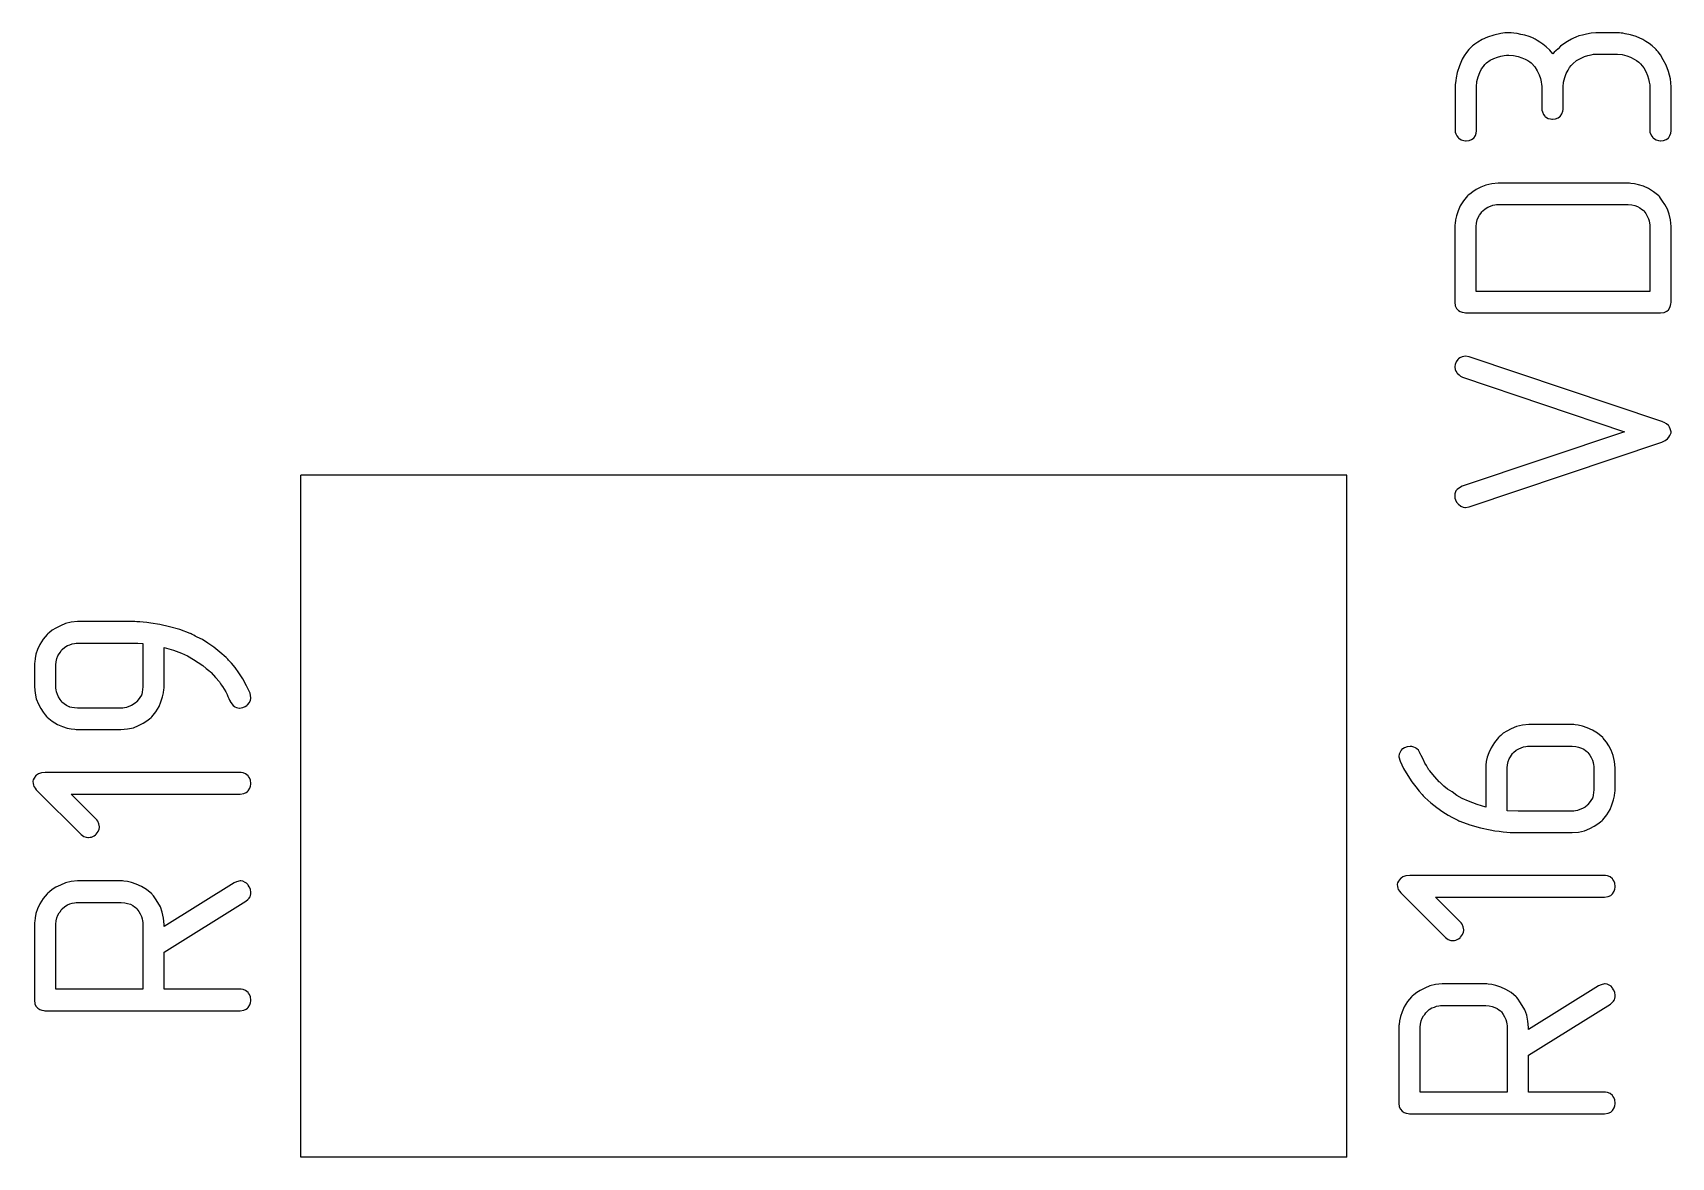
# Model space of a CAD drawing. Header units: inches. Extents: x 0 to 594, y -420 to 0.
# Drawn here: x 241.83 to 249.04, y -157.46 to -152.52 of the extents above; entities that cross this region are included whole.
import ezdxf

# ---------------------------------------------------------------- set-up
doc = ezdxf.new("R2010")
doc.units = ezdxf.units.IN
doc.header["$MEASUREMENT"] = 0

msp = doc.modelspace()

# ---------------------------------------------------------------- linework, layer by layer
at = {"color": 18, "true_color": 0x000000}
for p, q in [((248.2586, -152.5261), (248.2304, -152.536)), ((248.2896, -152.5191), (248.2586, -152.5261)), ((248.3066, -152.5163), (248.2896, -152.5191)), ((248.3249, -152.5163), (248.3066, -152.5163)), ((248.3277, -152.5163), (248.3249, -152.5163)), ((248.3348, -152.5163), (248.3277, -152.5163)), ((248.346, -152.5177), (248.3348, -152.5163)), ((248.3601, -152.5191), (248.346, -152.5177)), ((248.377, -152.5233), (248.3601, -152.5191)), ((248.394, -152.5275), (248.377, -152.5233)), ((248.4137, -152.5332), (248.394, -152.5275)), ((248.6322, -152.5304), (248.6181, -152.536)), ((248.6477, -152.5261), (248.6322, -152.5304)), ((248.666, -152.5219), (248.6477, -152.5261)), ((248.6858, -152.5177), (248.666, -152.5219)), ((248.7069, -152.5163), (248.6858, -152.5177)), ((248.8014, -152.5163), (248.7069, -152.5163)), ((248.8028, -152.5163), (248.8014, -152.5163)), ((248.8056, -152.5163), (248.8028, -152.5163)), ((248.8112, -152.5163), (248.8056, -152.5163)), ((248.8183, -152.5177), (248.8112, -152.5163)), ((248.8253, -152.5177), (248.8183, -152.5177)), ((248.8352, -152.5205), (248.8253, -152.5177)), ((248.8592, -152.5247), (248.8352, -152.5205)), ((248.8845, -152.5332), (248.8592, -152.5247)), ((248.1487, -152.5896), (248.1374, -152.6037)), ((248.1614, -152.5769), (248.1487, -152.5896)), ((248.1628, -152.5755), (248.1614, -152.5769)), ((248.1642, -152.5741), (248.1628, -152.5755)), ((248.1684, -152.5712), (248.1642, -152.5741)), ((248.1741, -152.567), (248.1684, -152.5712)), ((248.1882, -152.5571), (248.1741, -152.567)), ((248.2065, -152.5459), (248.1882, -152.5571)), ((248.2304, -152.536), (248.2065, -152.5459)), ((248.432, -152.5402), (248.4137, -152.5332)), ((248.4334, -152.5416), (248.432, -152.5402)), ((248.4405, -152.5445), (248.4334, -152.5416)), ((248.4489, -152.5501), (248.4405, -152.5445)), ((248.4602, -152.5571), (248.4489, -152.5501)), ((248.4743, -152.567), (248.4602, -152.5571)), ((248.4884, -152.5783), (248.4743, -152.567)), ((248.5039, -152.5924), (248.4884, -152.5783)), ((248.518, -152.6093), (248.5039, -152.5924)), ((248.5237, -152.6023), (248.5194, -152.6079)), ((248.5307, -152.5952), (248.5237, -152.6023)), ((248.5406, -152.5868), (248.5307, -152.5952)), ((248.5519, -152.5755), (248.5406, -152.5868)), ((248.5659, -152.5656), (248.5519, -152.5755)), ((248.5815, -152.5543), (248.5659, -152.5656)), ((248.5998, -152.5445), (248.5815, -152.5543)), ((248.6026, -152.543), (248.5998, -152.5445)), ((248.6082, -152.5402), (248.6026, -152.543)), ((248.6181, -152.536), (248.6082, -152.5402)), ((248.9127, -152.5459), (248.8845, -152.5332)), ((248.9268, -152.5543), (248.9127, -152.5459)), ((248.9409, -152.5628), (248.9268, -152.5543)), ((248.955, -152.5741), (248.9409, -152.5628)), ((248.9691, -152.5868), (248.955, -152.5741)), ((248.9705, -152.5882), (248.9691, -152.5868)), ((248.9719, -152.5896), (248.9705, -152.5882)), ((248.9748, -152.5938), (248.9719, -152.5896)), ((248.9804, -152.5994), (248.9748, -152.5938)), ((248.9903, -152.6135), (248.9804, -152.5994)), ((248.1064, -152.6615), (248.0965, -152.6911)), ((248.1191, -152.6319), (248.1064, -152.6615)), ((248.1275, -152.6178), (248.1191, -152.6319)), ((248.1374, -152.6037), (248.1275, -152.6178)), ((248.2037, -152.6756), (248.2121, -152.6643)), ((248.2121, -152.6643), (248.2192, -152.6558)), ((248.2192, -152.6558), (248.2248, -152.6502)), ((248.2248, -152.6502), (248.2262, -152.6488)), ((248.2262, -152.6488), (248.2417, -152.6375)), ((248.2417, -152.6375), (248.2586, -152.629)), ((248.2586, -152.629), (248.2741, -152.6234)), ((248.2741, -152.6234), (248.2896, -152.6192)), ((248.2896, -152.6192), (248.3037, -152.6164)), ((248.3037, -152.6164), (248.3136, -152.6149)), ((248.3136, -152.6149), (248.3207, -152.6149)), ((248.3207, -152.6149), (248.3235, -152.6149)), ((248.3235, -152.6149), (248.3446, -152.6164)), ((248.3446, -152.6164), (248.3644, -152.6206)), ((248.3644, -152.6206), (248.3813, -152.6262)), ((248.3813, -152.6262), (248.3954, -152.6319)), ((248.3954, -152.6319), (248.4081, -152.6389)), ((248.4081, -152.6389), (248.4165, -152.6445)), ((248.4165, -152.6445), (248.4222, -152.6488)), ((248.4222, -152.6488), (248.4236, -152.6502)), ((248.4236, -152.6502), (248.4391, -152.6657)), ((248.4391, -152.6657), (248.4489, -152.684)), ((248.5194, -152.6079), (248.518, -152.6093)), ((248.5843, -152.6812), (248.5913, -152.6685)), ((248.5913, -152.6685), (248.5984, -152.6601)), ((248.5984, -152.6601), (248.604, -152.6544)), ((248.604, -152.6544), (248.6054, -152.653)), ((248.6054, -152.653), (248.6223, -152.6389)), ((248.6223, -152.6389), (248.6393, -152.629)), ((248.6393, -152.629), (248.6562, -152.6206)), ((248.6562, -152.6206), (248.6717, -152.6164)), ((248.6717, -152.6164), (248.6858, -152.6135)), ((248.6858, -152.6135), (248.6971, -152.6107)), ((248.6971, -152.6107), (248.7041, -152.6107)), ((248.7041, -152.6107), (248.7069, -152.6107)), ((248.7069, -152.6107), (248.8014, -152.6107)), ((248.8014, -152.6107), (248.8225, -152.6121)), ((248.8225, -152.6121), (248.8423, -152.6178)), ((248.8423, -152.6178), (248.8592, -152.6234)), ((248.8592, -152.6234), (248.8747, -152.6319)), ((248.8747, -152.6319), (248.886, -152.6389)), ((248.886, -152.6389), (248.8958, -152.646)), ((248.8958, -152.646), (248.9015, -152.6516)), ((248.9015, -152.6516), (248.9029, -152.653)), ((248.9029, -152.653), (248.917, -152.6699)), ((248.917, -152.6699), (248.9268, -152.6868)), ((249.003, -152.6347), (248.9903, -152.6135)), ((249.0156, -152.6586), (249.003, -152.6347)), ((249.0269, -152.6868), (249.0156, -152.6586)), ((248.0895, -152.7362), (248.0881, -152.7432)), ((248.0881, -152.7432), (248.0881, -152.9533)), ((248.0881, -152.7432), (248.0881, -152.7432)), ((248.0909, -152.7263), (248.0895, -152.7362)), ((248.0923, -152.715), (248.0909, -152.7263)), ((248.0965, -152.6911), (248.0923, -152.715)), ((248.1825, -152.7545), (248.1839, -152.7305)), ((248.1839, -152.7305), (248.1896, -152.7094)), ((248.1896, -152.7094), (248.1966, -152.6911)), ((248.1966, -152.6911), (248.2037, -152.6756)), ((248.4489, -152.684), (248.4574, -152.7009)), ((248.4574, -152.7009), (248.463, -152.7179)), ((248.463, -152.7179), (248.4659, -152.7319)), ((248.4659, -152.7319), (248.4673, -152.7432)), ((248.4673, -152.7432), (248.4687, -152.7517)), ((248.5631, -152.7545), (248.5645, -152.7334)), ((248.5645, -152.7334), (248.5702, -152.7136)), ((248.5702, -152.7136), (248.5758, -152.6953)), ((248.5758, -152.6953), (248.5843, -152.6812)), ((248.9268, -152.6868), (248.9339, -152.7038)), ((248.9339, -152.7038), (248.9381, -152.7193)), ((248.9381, -152.7193), (248.9409, -152.7334)), ((248.9409, -152.7334), (248.9437, -152.7446)), ((248.9437, -152.7446), (248.9437, -152.9533)), ((249.0354, -152.7193), (249.0269, -152.6868)), ((249.0368, -152.7362), (249.0354, -152.7193)), ((249.0382, -152.7545), (249.0368, -152.7362)), ((248.1825, -152.9476), (248.1825, -152.7545)), ((248.4687, -152.7517), (248.4687, -152.8574)), ((248.5631, -152.8532), (248.5631, -152.7545)), ((249.0382, -152.9476), (249.0382, -152.7545)), ((248.4687, -152.8574), (248.4715, -152.8645)), ((248.4715, -152.8645), (248.4771, -152.8757)), ((248.4771, -152.8757), (248.4828, -152.8828)), ((248.4828, -152.8828), (248.4842, -152.8856)), ((248.4842, -152.8856), (248.4856, -152.8856)), ((248.4856, -152.8856), (248.4969, -152.8927)), ((248.5293, -152.8955), (248.5406, -152.8898)), ((248.5406, -152.8898), (248.5476, -152.8856)), ((248.5476, -152.8856), (248.549, -152.8842)), ((248.549, -152.8842), (248.5504, -152.8842)), ((248.5504, -152.8842), (248.5575, -152.8729)), ((248.5575, -152.8729), (248.5617, -152.8616)), ((248.5617, -152.8616), (248.5631, -152.8532)), ((248.0881, -152.9533), (248.0909, -152.9603)), ((248.0909, -152.9603), (248.0951, -152.9702)), ((248.1769, -152.9688), (248.1811, -152.9575)), ((248.1811, -152.9575), (248.1825, -152.9476)), ((248.4969, -152.8927), (248.5067, -152.8955)), ((248.5067, -152.8955), (248.5138, -152.8969)), ((248.5138, -152.8969), (248.5152, -152.8969)), ((248.5152, -152.8969), (248.5166, -152.8969)), ((248.5166, -152.8969), (248.5293, -152.8955)), ((248.9437, -152.9533), (248.9466, -152.9603)), ((248.9466, -152.9603), (248.9522, -152.9716)), ((249.0326, -152.9688), (249.0368, -152.9575)), ((249.0368, -152.9575), (249.0382, -152.9476)), ((248.0951, -152.9702), (248.1007, -152.9772)), ((248.1007, -152.9772), (248.1022, -152.9801)), ((248.1022, -152.9801), (248.1036, -152.9801)), ((248.1036, -152.9801), (248.1148, -152.9871)), ((248.1148, -152.9871), (248.1261, -152.9899)), ((248.1261, -152.9899), (248.1332, -152.9913)), ((248.1332, -152.9913), (248.1346, -152.9913)), ((248.1346, -152.9913), (248.136, -152.9913)), ((248.136, -152.9913), (248.1501, -152.9899)), ((248.1501, -152.9899), (248.16, -152.9857)), ((248.16, -152.9857), (248.167, -152.9815)), ((248.167, -152.9815), (248.1698, -152.9801)), ((248.1698, -152.9801), (248.1769, -152.9688)), ((248.9522, -152.9716), (248.9578, -152.9772)), ((248.9578, -152.9772), (248.9593, -152.9801)), ((248.9593, -152.9801), (248.9607, -152.9801)), ((248.9607, -152.9801), (248.9719, -152.9871)), ((248.9719, -152.9871), (248.9818, -152.9899)), ((248.9818, -152.9899), (248.9889, -152.9913)), ((248.9889, -152.9913), (248.9903, -152.9913)), ((248.9903, -152.9913), (248.9917, -152.9913)), ((248.9917, -152.9913), (249.0044, -152.9899)), ((249.0044, -152.9899), (249.0156, -152.9857)), ((249.0156, -152.9857), (249.0227, -152.9815)), ((249.0227, -152.9815), (249.0241, -152.9801)), ((249.0241, -152.9801), (249.0255, -152.9801)), ((249.0255, -152.9801), (249.0326, -152.9688)), ((248.277, -153.1774), (248.2488, -153.1802)), ((248.8479, -153.1774), (248.277, -153.1774)), ((248.8493, -153.1774), (248.8479, -153.1774)), ((248.8507, -153.1774), (248.8493, -153.1774)), ((248.8549, -153.1774), (248.8507, -153.1774)), ((248.8606, -153.1788), (248.8549, -153.1774)), ((248.8761, -153.1802), (248.8606, -153.1788)), ((248.143, -153.2338), (248.1247, -153.255)), ((248.1459, -153.231), (248.143, -153.2338)), ((248.1529, -153.2254), (248.1459, -153.231)), ((248.1656, -153.2155), (248.1529, -153.2254)), ((248.1811, -153.2056), (248.1656, -153.2155)), ((248.2008, -153.1958), (248.1811, -153.2056)), ((248.2234, -153.1859), (248.2008, -153.1958)), ((248.2488, -153.1802), (248.2234, -153.1859)), ((248.8944, -153.1845), (248.8761, -153.1802)), ((248.9156, -153.1915), (248.8944, -153.1845)), ((248.9381, -153.2014), (248.9156, -153.1915)), ((248.9607, -153.2155), (248.9381, -153.2014)), ((248.9832, -153.2338), (248.9607, -153.2155)), ((248.986, -153.2366), (248.9832, -153.2338)), ((248.9917, -153.2437), (248.986, -153.2366)), ((249.0001, -153.2564), (248.9917, -153.2437)), ((248.0937, -153.3212), (248.0895, -153.3395)), ((248.1007, -153.3001), (248.0937, -153.3212)), ((248.1106, -153.2775), (248.1007, -153.3001)), ((248.1247, -153.255), (248.1106, -153.2775)), ((248.1896, -153.3283), (248.1952, -153.3184)), ((248.1952, -153.3184), (248.2008, -153.3113)), ((248.2008, -153.3113), (248.2051, -153.3043)), ((248.2051, -153.3043), (248.2079, -153.3015)), ((248.2079, -153.3015), (248.2093, -153.3001)), ((248.2093, -153.3001), (248.2206, -153.2902)), ((248.2206, -153.2902), (248.2319, -153.2832)), ((248.2319, -153.2832), (248.2431, -153.2789)), ((248.2431, -153.2789), (248.253, -153.2747)), ((248.253, -153.2747), (248.2629, -153.2733)), ((248.2629, -153.2733), (248.2699, -153.2719)), ((248.2699, -153.2719), (248.2756, -153.2719)), ((248.2756, -153.2719), (248.277, -153.2719)), ((248.277, -153.2719), (248.8493, -153.2719)), ((248.8493, -153.2719), (248.8648, -153.2733)), ((248.8648, -153.2733), (248.8775, -153.2761)), ((248.8775, -153.2761), (248.8902, -153.2803)), ((248.8902, -153.2803), (248.9, -153.286)), ((248.9, -153.286), (248.9071, -153.2916)), ((248.9071, -153.2916), (248.9141, -153.2958)), ((248.9141, -153.2958), (248.917, -153.2987)), ((248.917, -153.2987), (248.9184, -153.3001)), ((248.9184, -153.3001), (248.9268, -153.3113)), ((248.9268, -153.3113), (248.9325, -153.3226)), ((248.9325, -153.3226), (248.9381, -153.3339)), ((249.01, -153.2719), (249.0001, -153.2564)), ((249.0213, -153.2916), (249.01, -153.2719)), ((249.0297, -153.3142), (249.0213, -153.2916)), ((249.0354, -153.3395), (249.0297, -153.3142)), ((248.0881, -153.355), (248.0867, -153.3607)), ((248.0867, -153.3607), (248.0867, -153.7018)), ((248.0867, -153.3607), (248.0867, -153.3607)), ((248.0895, -153.3395), (248.0881, -153.355)), ((248.1811, -153.3677), (248.1825, -153.3536)), ((248.1811, -153.6539), (248.1811, -153.3677)), ((248.1825, -153.3536), (248.1853, -153.3395)), ((248.1825, -153.3536), (248.1825, -153.3536)), ((248.1853, -153.3395), (248.1896, -153.3283)), ((248.9381, -153.3339), (248.9409, -153.3438)), ((248.9409, -153.3438), (248.9423, -153.3536)), ((248.9423, -153.3536), (248.9437, -153.3607)), ((248.9437, -153.3607), (248.9437, -153.6539)), ((249.0382, -153.3677), (249.0354, -153.3395)), ((249.0382, -153.7032), (249.0382, -153.3677)), ((248.9437, -153.6539), (248.1811, -153.6539)), ((248.0867, -153.7018), (248.0881, -153.7173)), ((248.0881, -153.7173), (248.0937, -153.7286)), ((248.0937, -153.7286), (248.1022, -153.7371)), ((248.1022, -153.7371), (248.1106, -153.7427)), ((248.1106, -153.7427), (248.1191, -153.7455)), ((248.1191, -153.7455), (248.1275, -153.7469)), ((248.1275, -153.7469), (248.1332, -153.7484)), ((248.1332, -153.7484), (248.1346, -153.7484)), ((248.1346, -153.7484), (248.9917, -153.7484)), ((248.9917, -153.7484), (249.0072, -153.7469)), ((249.0072, -153.7469), (249.0185, -153.7413)), ((249.0185, -153.7413), (249.0269, -153.7343)), ((249.0269, -153.7343), (249.0326, -153.7244)), ((249.0326, -153.7244), (249.0354, -153.7159)), ((249.0354, -153.7159), (249.0368, -153.7089)), ((249.0368, -153.7089), (249.0382, -153.7032)), ((248.0923, -153.964), (248.0881, -153.9753)), ((248.0993, -153.9528), (248.0923, -153.964)), ((248.1022, -153.9499), (248.0993, -153.9528)), ((248.1092, -153.9457), (248.1022, -153.9499)), ((248.1191, -153.9415), (248.1092, -153.9457)), ((248.1332, -153.9387), (248.1191, -153.9415)), ((248.1501, -153.9415), (248.1332, -153.9387)), ((248.9973, -154.2262), (248.1501, -153.9415)), ((248.0881, -153.9753), (248.0867, -153.9838)), ((248.0867, -153.9838), (248.0867, -153.9866)), ((248.0867, -153.9838), (248.0867, -153.9838)), ((248.0867, -153.9866), (248.0881, -153.9965)), ((248.0881, -153.9965), (248.0909, -154.0049)), ((248.0909, -154.0049), (248.0951, -154.0106)), ((248.0951, -154.0106), (248.0965, -154.0134)), ((248.0965, -154.0134), (248.105, -154.0204)), ((248.105, -154.0204), (248.112, -154.0261)), ((248.112, -154.0261), (248.1177, -154.0289)), ((248.1177, -154.0289), (248.1205, -154.0303)), ((248.1205, -154.0303), (248.8324, -154.2713)), ((248.9987, -154.2262), (248.9973, -154.2262)), ((249.0001, -154.2276), (248.9987, -154.2262)), ((249.0072, -154.2305), (249.0001, -154.2276)), ((249.0171, -154.2361), (249.0072, -154.2305)), ((249.0269, -154.2432), (249.0171, -154.2361)), ((249.0283, -154.2446), (249.0269, -154.2432)), ((249.0312, -154.2502), (249.0283, -154.2446)), ((249.034, -154.2587), (249.0312, -154.2502)), ((249.0382, -154.2713), (249.034, -154.2587)), ((248.8324, -154.2713), (248.1191, -154.511)), ((248.1501, -154.6012), (248.9973, -154.3165)), ((248.9973, -154.3165), (249.0114, -154.3094)), ((249.0114, -154.3094), (249.0213, -154.3024)), ((249.0213, -154.3024), (249.0283, -154.2953)), ((249.0283, -154.2953), (249.0326, -154.2869)), ((249.0326, -154.2869), (249.0354, -154.2812)), ((249.0354, -154.2812), (249.0382, -154.2756)), ((249.0382, -154.2756), (249.0382, -154.2713)), ((247.6124, -154.4617), (243.0124, -154.4617)), ((243.0124, -157.4617), (243.0124, -154.4617)), ((247.6124, -157.4617), (247.6124, -154.4617)), ((248.0909, -154.5307), (248.0867, -154.5434)), ((248.0867, -154.5434), (248.0867, -154.5632)), ((248.0923, -154.5293), (248.0909, -154.5307)), ((248.0965, -154.5251), (248.0923, -154.5293)), ((248.1064, -154.518), (248.0965, -154.5251)), ((248.1191, -154.511), (248.1064, -154.518)), ((248.0867, -154.5632), (248.0895, -154.5702)), ((248.0895, -154.5702), (248.0937, -154.5801)), ((248.0937, -154.5801), (248.0993, -154.5871)), ((248.0993, -154.5871), (248.1007, -154.5899)), ((248.1007, -154.5899), (248.1022, -154.5899)), ((248.1022, -154.5899), (248.1134, -154.5984)), ((248.1134, -154.5984), (248.1233, -154.6026)), ((248.1233, -154.6026), (248.1304, -154.604)), ((248.1304, -154.604), (248.1318, -154.604)), ((248.1318, -154.604), (248.1332, -154.604)), ((248.1332, -154.604), (248.1501, -154.6012)), ((241.9544, -155.1243), (241.9346, -155.1342)), ((241.9769, -155.1144), (241.9544, -155.1243)), ((242.0023, -155.1088), (241.9769, -155.1144)), ((242.0305, -155.106), (242.0023, -155.1088)), ((242.2687, -155.106), (242.0305, -155.106)), ((242.2701, -155.106), (242.2687, -155.106)), ((242.2744, -155.106), (242.2701, -155.106)), ((242.2814, -155.106), (242.2744, -155.106)), ((242.2913, -155.1074), (242.2814, -155.106)), ((242.304, -155.1074), (242.2913, -155.1074)), ((242.3181, -155.1088), (242.304, -155.1074)), ((242.335, -155.1102), (242.3181, -155.1088)), ((242.3519, -155.113), (242.335, -155.1102)), ((242.3914, -155.1187), (242.3519, -155.113)), ((242.4351, -155.1285), (242.3914, -155.1187)), ((241.8782, -155.1835), (241.8641, -155.2061)), ((241.8966, -155.1624), (241.8782, -155.1835)), ((241.8994, -155.1596), (241.8966, -155.1624)), ((241.9064, -155.1539), (241.8994, -155.1596)), ((241.9191, -155.144), (241.9064, -155.1539)), ((241.9346, -155.1342), (241.9191, -155.144)), ((242.4802, -155.1412), (242.4351, -155.1285)), ((242.5253, -155.1581), (242.4802, -155.1412)), ((242.5267, -155.1581), (242.5253, -155.1581)), ((242.5295, -155.1596), (242.5267, -155.1581)), ((242.5337, -155.1624), (242.5295, -155.1596)), ((242.5408, -155.1652), (242.5337, -155.1624)), ((242.5478, -155.1694), (242.5408, -155.1652)), ((242.5563, -155.1737), (242.5478, -155.1694)), ((242.5789, -155.1849), (242.5563, -155.1737)), ((242.6028, -155.2004), (242.5789, -155.1849)), ((241.843, -155.2681), (241.8416, -155.2836)), ((241.8472, -155.2498), (241.843, -155.2681)), ((241.8543, -155.2286), (241.8472, -155.2498)), ((241.8641, -155.2061), (241.8543, -155.2286)), ((241.936, -155.2822), (241.9389, -155.2681)), ((241.9389, -155.2681), (241.9431, -155.2568)), ((241.9431, -155.2568), (241.9487, -155.247)), ((241.9487, -155.247), (241.9544, -155.2399)), ((241.9544, -155.2399), (241.9586, -155.2329)), ((241.9586, -155.2329), (241.9614, -155.23)), ((241.9614, -155.23), (241.9628, -155.2286)), ((241.9628, -155.2286), (241.9741, -155.2188)), ((241.9741, -155.2188), (241.9854, -155.2117)), ((241.9854, -155.2117), (241.9967, -155.2075)), ((241.9967, -155.2075), (242.0065, -155.2033)), ((242.0065, -155.2033), (242.0164, -155.2018)), ((242.0164, -155.2018), (242.0234, -155.2004)), ((242.0234, -155.2004), (242.0291, -155.2004)), ((242.0291, -155.2004), (242.0305, -155.2004)), ((242.0305, -155.2004), (242.2701, -155.2004)), ((242.2701, -155.2004), (242.2955, -155.2004)), ((242.2955, -155.2004), (242.3167, -155.2018)), ((242.3167, -155.2018), (242.3167, -155.3922)), ((242.4111, -155.3992), (242.4111, -155.2202)), ((242.4111, -155.2202), (242.452, -155.2314)), ((242.452, -155.2314), (242.4872, -155.2441)), ((242.4872, -155.2441), (242.514, -155.2568)), ((242.514, -155.2568), (242.5394, -155.2723)), ((242.6296, -155.2188), (242.6028, -155.2004)), ((242.6564, -155.2399), (242.6296, -155.2188)), ((242.6832, -155.2639), (242.6564, -155.2399)), ((242.6846, -155.2653), (242.6832, -155.2639)), ((242.686, -155.2667), (242.6846, -155.2653)), ((242.6902, -155.2709), (242.686, -155.2667)), ((241.8416, -155.2836), (241.8402, -155.2892)), ((241.8402, -155.2892), (241.8402, -155.3922)), ((241.8402, -155.2892), (241.8402, -155.2892)), ((241.9346, -155.2963), (241.936, -155.2822)), ((241.9346, -155.3992), (241.9346, -155.2963)), ((241.936, -155.2822), (241.936, -155.2822)), ((242.5394, -155.2723), (242.5605, -155.2864)), ((242.5605, -155.2864), (242.5803, -155.2991)), ((242.5803, -155.2991), (242.5958, -155.3118)), ((242.5958, -155.3118), (242.6071, -155.3217)), ((242.6071, -155.3217), (242.6141, -155.3273)), ((242.6141, -155.3273), (242.6169, -155.3301)), ((242.6169, -155.3301), (242.6367, -155.3513)), ((242.6945, -155.2751), (242.6902, -155.2709)), ((242.7071, -155.2892), (242.6945, -155.2751)), ((242.7226, -155.3076), (242.7071, -155.2892)), ((242.7396, -155.3315), (242.7226, -155.3076)), ((242.7565, -155.3583), (242.7396, -155.3315)), ((241.8402, -155.3922), (241.843, -155.4203)), ((241.936, -155.4063), (241.9346, -155.3992)), ((241.9374, -155.4147), (241.936, -155.4063)), ((242.3152, -155.4048), (242.3138, -155.4161)), ((242.3167, -155.3922), (242.3152, -155.4048)), ((242.4083, -155.4189), (242.4097, -155.4048)), ((242.4097, -155.4048), (242.4111, -155.3992)), ((242.6367, -155.3513), (242.6536, -155.371)), ((242.6536, -155.371), (242.6592, -155.3795)), ((242.6592, -155.3795), (242.6634, -155.3851)), ((242.6634, -155.3851), (242.6663, -155.3893)), ((242.6663, -155.3893), (242.6677, -155.3907)), ((242.6677, -155.3907), (242.6818, -155.4147)), ((242.7734, -155.3879), (242.7565, -155.3583)), ((242.7889, -155.4203), (242.7734, -155.3879)), ((241.843, -155.4203), (241.8486, -155.4457)), ((241.8486, -155.4457), (241.8585, -155.4697)), ((241.8585, -155.4697), (241.8684, -155.488)), ((241.9417, -155.426), (241.9374, -155.4147)), ((241.9459, -155.4373), (241.9417, -155.426)), ((241.953, -155.4485), (241.9459, -155.4373)), ((241.9628, -155.4598), (241.953, -155.4485)), ((241.9656, -155.4626), (241.9628, -155.4598)), ((241.9713, -155.4683), (241.9656, -155.4626)), ((241.9811, -155.4753), (241.9713, -155.4683)), ((241.9938, -155.481), (241.9811, -155.4753)), ((241.9952, -155.481), (241.9938, -155.481)), ((241.9967, -155.4824), (241.9952, -155.481)), ((242.0051, -155.4838), (241.9967, -155.4824)), ((242.0164, -155.4852), (242.0051, -155.4838)), ((242.0305, -155.4866), (242.0164, -155.4852)), ((242.2363, -155.4852), (242.2293, -155.4866)), ((242.2448, -155.4838), (242.2363, -155.4852)), ((242.256, -155.4796), (242.2448, -155.4838)), ((242.2673, -155.4753), (242.256, -155.4796)), ((242.2786, -155.4683), (242.2673, -155.4753)), ((242.2899, -155.4598), (242.2786, -155.4683)), ((242.2913, -155.457), (242.2899, -155.4598)), ((242.2969, -155.45), (242.2913, -155.457)), ((242.304, -155.4401), (242.2969, -155.45)), ((242.311, -155.4288), (242.304, -155.4401)), ((242.3124, -155.426), (242.311, -155.4274)), ((242.311, -155.4274), (242.311, -155.4288)), ((242.3138, -155.4161), (242.3124, -155.426)), ((242.3745, -155.5021), (242.3886, -155.4796)), ((242.3886, -155.4796), (242.397, -155.4584)), ((242.397, -155.4584), (242.4041, -155.4373)), ((242.4041, -155.4373), (242.4083, -155.4189)), ((242.6818, -155.4147), (242.6874, -155.426)), ((242.6874, -155.426), (242.6916, -155.4359)), ((242.6916, -155.4359), (242.6959, -155.4443)), ((242.6959, -155.4443), (242.6987, -155.4514)), ((242.6987, -155.4514), (242.7015, -155.4556)), ((242.7015, -155.4556), (242.7015, -155.457)), ((242.7015, -155.457), (242.7086, -155.4683)), ((242.7086, -155.4683), (242.7142, -155.4753)), ((242.7142, -155.4753), (242.7198, -155.4796)), ((242.7198, -155.4796), (242.7212, -155.481)), ((242.7212, -155.481), (242.7283, -155.4838)), ((242.7283, -155.4838), (242.7353, -155.4852)), ((242.7353, -155.4852), (242.741, -155.4866)), ((242.7424, -155.4866), (242.7565, -155.4838)), ((242.7565, -155.4838), (242.7678, -155.4796)), ((242.7678, -155.4796), (242.7748, -155.4753)), ((242.7748, -155.4753), (242.7762, -155.4725)), ((242.7762, -155.4725), (242.7776, -155.4725)), ((242.7776, -155.4725), (242.7861, -155.4612)), ((242.7861, -155.4612), (242.7903, -155.4514)), ((242.7917, -155.4415), (242.7889, -155.4203)), ((242.7903, -155.4514), (242.7917, -155.4443)), ((242.7917, -155.4443), (242.7917, -155.4415)), ((241.8684, -155.488), (241.8782, -155.5049)), ((241.8782, -155.5049), (241.8881, -155.5162)), ((241.8881, -155.5162), (241.8937, -155.5233)), ((241.8937, -155.5233), (241.8966, -155.5261)), ((241.8966, -155.5261), (241.9191, -155.5444)), ((241.9191, -155.5444), (241.9417, -155.5585)), ((242.2222, -155.4866), (242.0305, -155.4866)), ((242.2236, -155.4866), (242.2222, -155.4866)), ((242.2293, -155.4866), (242.2236, -155.4866)), ((242.2983, -155.5627), (242.3181, -155.5529)), ((242.3181, -155.5529), (242.335, -155.543)), ((242.335, -155.543), (242.3463, -155.5331)), ((242.3463, -155.5331), (242.3533, -155.5275)), ((242.3533, -155.5275), (242.3561, -155.5247)), ((242.3561, -155.5247), (242.3745, -155.5021)), ((242.741, -155.4866), (242.7424, -155.4866)), ((241.9417, -155.5585), (241.9642, -155.567)), ((241.9642, -155.567), (241.984, -155.574)), ((241.984, -155.574), (242.0023, -155.5782)), ((242.0023, -155.5782), (242.0178, -155.5796)), ((242.0178, -155.5796), (242.0234, -155.5811)), ((242.0234, -155.5811), (242.0277, -155.5811)), ((242.0277, -155.5811), (242.0291, -155.5811)), ((242.0291, -155.5811), (242.0305, -155.5811)), ((242.0305, -155.5811), (242.2208, -155.5811)), ((242.2208, -155.5811), (242.249, -155.5782)), ((242.249, -155.5782), (242.2758, -155.5726)), ((242.2758, -155.5726), (242.2983, -155.5627)), ((248.2786, -155.6155), (248.2603, -155.638)), ((248.2814, -155.6127), (248.2786, -155.6155)), ((248.2885, -155.607), (248.2814, -155.6127)), ((248.2997, -155.5972), (248.2885, -155.607)), ((248.3152, -155.5873), (248.2997, -155.5972)), ((248.335, -155.5774), (248.3152, -155.5873)), ((248.3575, -155.5676), (248.335, -155.5774)), ((248.3843, -155.5619), (248.3575, -155.5676)), ((248.4125, -155.5591), (248.3843, -155.5619)), ((248.6028, -155.5591), (248.4125, -155.5591)), ((248.6042, -155.5591), (248.6028, -155.5591)), ((248.6056, -155.5591), (248.6042, -155.5591)), ((248.6099, -155.5591), (248.6056, -155.5591)), ((248.6155, -155.5605), (248.6099, -155.5591)), ((248.6296, -155.5619), (248.6155, -155.5605)), ((248.6479, -155.5661), (248.6296, -155.5619)), ((248.6691, -155.5732), (248.6479, -155.5661)), ((248.6916, -155.5831), (248.6691, -155.5732)), ((248.7142, -155.5972), (248.6916, -155.5831)), ((248.7367, -155.6155), (248.7142, -155.5972)), ((248.7396, -155.6183), (248.7367, -155.6155)), ((248.7452, -155.6254), (248.7396, -155.6183)), ((248.7537, -155.6366), (248.7452, -155.6254)), ((247.8416, -155.6888), (247.8402, -155.6973)), ((247.8402, -155.6973), (247.8402, -155.7001)), ((247.8402, -155.6973), (247.8402, -155.6973)), ((247.8402, -155.7001), (247.8458, -155.7198)), ((247.8472, -155.6775), (247.8416, -155.6888)), ((247.85, -155.6719), (247.8472, -155.6775)), ((247.8557, -155.6662), (247.85, -155.6719)), ((247.8585, -155.6648), (247.8557, -155.6662)), ((247.8655, -155.6606), (247.8585, -155.6648)), ((247.8768, -155.6564), (247.8655, -155.6606)), ((247.8909, -155.655), (247.8768, -155.6564)), ((247.8923, -155.655), (247.8909, -155.655)), ((247.898, -155.655), (247.8923, -155.655)), ((247.9064, -155.6578), (247.898, -155.655)), ((247.9135, -155.6606), (247.9064, -155.6578)), ((247.9149, -155.662), (247.9135, -155.6606)), ((247.9191, -155.6648), (247.9149, -155.662)), ((247.9262, -155.6719), (247.9191, -155.6648)), ((247.9332, -155.6832), (247.9262, -155.6719)), ((247.9332, -155.6846), (247.9332, -155.6832)), ((247.9346, -155.686), (247.9332, -155.6846)), ((247.9388, -155.6944), (247.9346, -155.686)), ((247.9445, -155.7057), (247.9388, -155.6944)), ((248.2363, -155.6832), (248.2292, -155.7029)), ((248.2462, -155.6606), (248.2363, -155.6832)), ((248.2603, -155.638), (248.2462, -155.6606)), ((248.3251, -155.7099), (248.3307, -155.7001)), ((248.3307, -155.7001), (248.3364, -155.693)), ((248.3364, -155.693), (248.3406, -155.686)), ((248.3406, -155.686), (248.3434, -155.6832)), ((248.3434, -155.6832), (248.3448, -155.6817)), ((248.3448, -155.6817), (248.3561, -155.6719)), ((248.3561, -155.6719), (248.3674, -155.6648)), ((248.3674, -155.6648), (248.3787, -155.6606)), ((248.3787, -155.6606), (248.3885, -155.6564)), ((248.3885, -155.6564), (248.3984, -155.655)), ((248.3984, -155.655), (248.4055, -155.6536)), ((248.4055, -155.6536), (248.4111, -155.6536)), ((248.4111, -155.6536), (248.4125, -155.6536)), ((248.4125, -155.6536), (248.6028, -155.6536)), ((248.6028, -155.6536), (248.6183, -155.655)), ((248.6183, -155.655), (248.631, -155.6578)), ((248.631, -155.6578), (248.6437, -155.662)), ((248.6437, -155.662), (248.6536, -155.6676)), ((248.6536, -155.6676), (248.6606, -155.6733)), ((248.6606, -155.6733), (248.6677, -155.6775)), ((248.6677, -155.6775), (248.6705, -155.6803)), ((248.6705, -155.6803), (248.6719, -155.6817)), ((248.6719, -155.6817), (248.6803, -155.693)), ((248.6803, -155.693), (248.686, -155.7043)), ((248.7635, -155.6521), (248.7537, -155.6366)), ((248.7748, -155.6719), (248.7635, -155.6521)), ((248.7833, -155.6944), (248.7748, -155.6719)), ((248.7889, -155.7212), (248.7833, -155.6944)), ((241.8712, -155.7714), (241.8585, -155.7756)), ((241.8881, -155.7699), (241.8712, -155.7714)), ((242.7452, -155.7699), (241.8881, -155.7699)), ((242.7466, -155.7699), (242.7452, -155.7699)), ((242.7494, -155.7699), (242.7466, -155.7699)), ((242.7579, -155.7714), (242.7494, -155.7699)), ((242.7692, -155.7756), (242.7579, -155.7714)), ((247.8458, -155.7198), (247.8613, -155.7522)), ((247.8613, -155.7522), (247.8796, -155.7832)), ((247.9501, -155.7184), (247.9445, -155.7057)), ((247.9515, -155.7212), (247.9501, -155.7184)), ((247.9544, -155.7283), (247.9515, -155.7212)), ((247.9614, -155.7381), (247.9544, -155.7283)), ((247.9685, -155.7508), (247.9614, -155.7381)), ((247.9699, -155.7522), (247.9685, -155.7508)), ((247.9713, -155.7565), (247.9699, -155.7522)), ((247.9769, -155.7621), (247.9713, -155.7565)), ((247.9825, -155.7691), (247.9769, -155.7621)), ((247.9981, -155.7889), (247.9825, -155.7691)), ((248.2236, -155.7367), (248.2222, -155.7424)), ((248.2222, -155.7424), (248.2222, -155.9214)), ((248.225, -155.7212), (248.2236, -155.7367)), ((248.2292, -155.7029), (248.225, -155.7212)), ((248.3166, -155.7494), (248.3181, -155.7353)), ((248.3166, -155.9383), (248.3166, -155.7494)), ((248.3181, -155.7353), (248.3209, -155.7212)), ((248.3181, -155.7353), (248.3181, -155.7353)), ((248.3209, -155.7212), (248.3251, -155.7099)), ((248.686, -155.7043), (248.6916, -155.7156)), ((248.6916, -155.7156), (248.6944, -155.7254)), ((248.6944, -155.7254), (248.6959, -155.7353)), ((248.6959, -155.7353), (248.6973, -155.7424)), ((248.6973, -155.7424), (248.6973, -155.8453)), ((248.7917, -155.7494), (248.7889, -155.7212)), ((248.7917, -155.8523), (248.7917, -155.7494)), ((241.8345, -155.8024), (241.8331, -155.808)), ((241.8331, -155.808), (241.8331, -155.8094)), ((241.8331, -155.808), (241.8331, -155.808)), ((241.8331, -155.8094), (241.8345, -155.8179)), ((241.8388, -155.7939), (241.8345, -155.8024)), ((241.8345, -155.8179), (241.8359, -155.8249)), ((241.8359, -155.8249), (241.8374, -155.8306)), ((241.8374, -155.8306), (241.8388, -155.832)), ((241.8472, -155.7826), (241.8388, -155.7939)), ((241.8388, -155.832), (241.843, -155.839)), ((241.843, -155.839), (241.8486, -155.8461)), ((241.85, -155.7812), (241.8472, -155.7826)), ((241.8585, -155.7756), (241.85, -155.7812)), ((242.7804, -155.784), (242.7692, -155.7756)), ((242.7819, -155.7869), (242.7804, -155.784)), ((242.7804, -155.8503), (242.7875, -155.839)), ((242.7861, -155.7925), (242.7819, -155.7869)), ((242.7903, -155.8038), (242.7861, -155.7925)), ((242.7875, -155.839), (242.7903, -155.8292)), ((242.7917, -155.8179), (242.7903, -155.8038)), ((242.7903, -155.8292), (242.7917, -155.8207)), ((242.7917, -155.8207), (242.7917, -155.8179)), ((247.8796, -155.7832), (247.898, -155.81)), ((247.898, -155.81), (247.9149, -155.8326)), ((247.9149, -155.8326), (247.9304, -155.8523)), ((248.0178, -155.81), (247.9981, -155.7889)), ((248.0206, -155.8128), (248.0178, -155.81)), ((248.0277, -155.8199), (248.0206, -155.8128)), ((248.0389, -155.8298), (248.0277, -155.8199)), ((248.0544, -155.8425), (248.0389, -155.8298)), ((248.0742, -155.8551), (248.0544, -155.8425)), ((248.6973, -155.8453), (248.6959, -155.858)), ((241.8486, -155.8461), (241.8529, -155.8503)), ((241.8529, -155.8503), (241.8543, -155.8517)), ((241.8543, -155.8517), (242.046, -156.042)), ((242.1122, -155.9744), (242.0023, -155.8644)), ((242.0023, -155.8644), (242.7452, -155.8644)), ((242.7452, -155.8644), (242.7607, -155.8616)), ((242.7607, -155.8616), (242.772, -155.8573)), ((242.772, -155.8573), (242.7776, -155.8531)), ((242.7776, -155.8531), (242.7804, -155.8503)), ((247.9304, -155.8523), (247.9431, -155.8664)), ((247.9431, -155.8664), (247.9473, -155.8721)), ((247.9473, -155.8721), (247.9515, -155.8763)), ((247.9515, -155.8763), (247.9529, -155.8777)), ((247.9529, -155.8777), (247.9544, -155.8791)), ((247.9544, -155.8791), (247.9811, -155.9031)), ((247.9811, -155.9031), (248.0079, -155.9242)), ((248.0953, -155.8706), (248.0742, -155.8551)), ((248.1193, -155.8833), (248.0953, -155.8706)), ((248.1461, -155.896), (248.1193, -155.8833)), ((248.1841, -155.9101), (248.1461, -155.896)), ((248.2222, -155.9214), (248.1841, -155.9101)), ((248.6705, -155.9129), (248.6592, -155.9214)), ((248.6719, -155.9101), (248.6705, -155.9129)), ((248.6775, -155.9031), (248.6719, -155.9101)), ((248.6846, -155.8932), (248.6775, -155.9031)), ((248.6916, -155.8819), (248.6846, -155.8932)), ((248.693, -155.8791), (248.6916, -155.8805)), ((248.6916, -155.8805), (248.6916, -155.8819)), ((248.6944, -155.8692), (248.693, -155.8791)), ((248.6959, -155.858), (248.6944, -155.8692)), ((248.7692, -155.9327), (248.7776, -155.9115)), ((248.7776, -155.9115), (248.7847, -155.8904)), ((248.7847, -155.8904), (248.7889, -155.8721)), ((248.7889, -155.8721), (248.7903, -155.858)), ((248.7903, -155.858), (248.7917, -155.8523)), ((242.1151, -155.9772), (242.1122, -155.9744)), ((242.1193, -155.9842), (242.1151, -155.9772)), ((242.1235, -155.9955), (242.1193, -155.9842)), ((248.0079, -155.9242), (248.0333, -155.9425)), ((248.0333, -155.9425), (248.0573, -155.9566)), ((248.0573, -155.9566), (248.077, -155.9679)), ((248.077, -155.9679), (248.0939, -155.9764)), ((248.0939, -155.9764), (248.0996, -155.9792)), ((248.0996, -155.9792), (248.1038, -155.982)), ((248.1038, -155.982), (248.1066, -155.9834)), ((248.1066, -155.9834), (248.108, -155.9834)), ((248.108, -155.9834), (248.1531, -156.0003)), ((248.3646, -155.9397), (248.3166, -155.9383)), ((248.6028, -155.9397), (248.3646, -155.9397)), ((248.6042, -155.9397), (248.6028, -155.9397)), ((248.6099, -155.9397), (248.6042, -155.9397)), ((248.6169, -155.9383), (248.6099, -155.9397)), ((248.6254, -155.9369), (248.6169, -155.9383)), ((248.6366, -155.9327), (248.6254, -155.9369)), ((248.6479, -155.9284), (248.6366, -155.9327)), ((248.6592, -155.9214), (248.6479, -155.9284)), ((248.7156, -155.9961), (248.7269, -155.9862)), ((248.7269, -155.9862), (248.7339, -155.9806)), ((248.7339, -155.9806), (248.7367, -155.9778)), ((248.7367, -155.9778), (248.7551, -155.9552)), ((248.7551, -155.9552), (248.7692, -155.9327)), ((242.046, -156.042), (242.0573, -156.0505)), ((242.0573, -156.0505), (242.0685, -156.0547)), ((242.0685, -156.0547), (242.0756, -156.0561)), ((242.0756, -156.0561), (242.077, -156.0561)), ((242.077, -156.0561), (242.0784, -156.0561)), ((242.0784, -156.0561), (242.0855, -156.0547)), ((242.0855, -156.0547), (242.0911, -156.0533)), ((242.0911, -156.0533), (242.1024, -156.0477)), ((242.1024, -156.0477), (242.1094, -156.0434)), ((242.1094, -156.0434), (242.1108, -156.0406)), ((242.1108, -156.0406), (242.1122, -156.0406)), ((242.1122, -156.0406), (242.1207, -156.0293)), ((242.1207, -156.0293), (242.1249, -156.0181)), ((242.1263, -156.0082), (242.1235, -155.9955)), ((242.1249, -156.0181), (242.1263, -156.011)), ((242.1263, -156.011), (242.1263, -156.0082)), ((248.1531, -156.0003), (248.1996, -156.013)), ((248.1996, -156.013), (248.2419, -156.0215)), ((248.2419, -156.0215), (248.2631, -156.0257)), ((248.2631, -156.0257), (248.2814, -156.0271)), ((248.2814, -156.0271), (248.2997, -156.0299)), ((248.2997, -156.0299), (248.3152, -156.0314)), ((248.3152, -156.0314), (248.3293, -156.0328)), ((248.3293, -156.0328), (248.342, -156.0328)), ((248.342, -156.0328), (248.3519, -156.0342)), ((248.3519, -156.0342), (248.3589, -156.0342)), ((248.3589, -156.0342), (248.3632, -156.0342)), ((248.3632, -156.0342), (248.3646, -156.0342)), ((248.3646, -156.0342), (248.6028, -156.0342)), ((248.6028, -156.0342), (248.631, -156.0314)), ((248.631, -156.0314), (248.6564, -156.0257)), ((248.6564, -156.0257), (248.6803, -156.0158)), ((248.6803, -156.0158), (248.6987, -156.006)), ((248.6987, -156.006), (248.7156, -155.9961)), ((241.9346, -156.2746), (241.9191, -156.2845)), ((241.9544, -156.2648), (241.9346, -156.2746)), ((241.9769, -156.2549), (241.9544, -156.2648)), ((242.0023, -156.2493), (241.9769, -156.2549)), ((242.0305, -156.2464), (242.0023, -156.2493)), ((242.2208, -156.2464), (242.0305, -156.2464)), ((242.2222, -156.2464), (242.2208, -156.2464)), ((242.2236, -156.2464), (242.2222, -156.2464)), ((242.2278, -156.2464), (242.2236, -156.2464)), ((242.2335, -156.2478), (242.2278, -156.2464)), ((242.249, -156.2493), (242.2335, -156.2478)), ((242.2673, -156.2535), (242.249, -156.2493)), ((242.2885, -156.2605), (242.2673, -156.2535)), ((242.311, -156.2704), (242.2885, -156.2605)), ((242.3336, -156.2845), (242.311, -156.2704)), ((242.7184, -156.2549), (242.4111, -156.4466)), ((242.7297, -156.2507), (242.7184, -156.2549)), ((242.7452, -156.2464), (242.7297, -156.2507)), ((242.7466, -156.2464), (242.7452, -156.2464)), ((242.748, -156.2464), (242.7466, -156.2464)), ((242.7565, -156.2478), (242.748, -156.2464)), ((242.7678, -156.2535), (242.7565, -156.2478)), ((242.7734, -156.2563), (242.7678, -156.2535)), ((242.779, -156.2619), (242.7734, -156.2563)), ((242.7804, -156.2648), (242.779, -156.2619)), ((242.7847, -156.2718), (242.7804, -156.2648)), ((242.7903, -156.2831), (242.7847, -156.2718)), ((247.8345, -156.2555), (247.8331, -156.2611)), ((247.8331, -156.2611), (247.8331, -156.2625)), ((247.8331, -156.2611), (247.8331, -156.2611)), ((247.8331, -156.2625), (247.8345, -156.271)), ((247.8388, -156.247), (247.8345, -156.2555)), ((247.8345, -156.271), (247.8359, -156.278)), ((247.8472, -156.2357), (247.8388, -156.247)), ((247.85, -156.2343), (247.8472, -156.2357)), ((247.8585, -156.2287), (247.85, -156.2343)), ((247.8712, -156.2245), (247.8585, -156.2287)), ((247.8881, -156.2231), (247.8712, -156.2245)), ((248.7452, -156.2231), (247.8881, -156.2231)), ((248.7466, -156.2231), (248.7452, -156.2231)), ((248.7494, -156.2231), (248.7466, -156.2231)), ((248.7579, -156.2245), (248.7494, -156.2231)), ((248.7692, -156.2287), (248.7579, -156.2245)), ((248.7804, -156.2372), (248.7692, -156.2287)), ((248.7818, -156.24), (248.7804, -156.2372)), ((248.7861, -156.2456), (248.7818, -156.24)), ((248.7903, -156.2569), (248.7861, -156.2456)), ((248.7917, -156.271), (248.7903, -156.2569)), ((248.7903, -156.2823), (248.7917, -156.2738)), ((248.7917, -156.2738), (248.7917, -156.271)), ((241.8641, -156.3465), (241.8543, -156.3691)), ((241.8782, -156.324), (241.8641, -156.3465)), ((241.8966, -156.3028), (241.8782, -156.324)), ((241.8994, -156.3), (241.8966, -156.3028)), ((241.9064, -156.2944), (241.8994, -156.3)), ((241.9191, -156.2845), (241.9064, -156.2944)), ((241.9854, -156.3522), (241.9967, -156.3479)), ((241.9967, -156.3479), (242.0065, -156.3437)), ((242.0065, -156.3437), (242.0164, -156.3423)), ((242.0164, -156.3423), (242.0234, -156.3409)), ((242.0234, -156.3409), (242.0291, -156.3409)), ((242.0291, -156.3409), (242.0305, -156.3409)), ((242.0305, -156.3409), (242.2222, -156.3409)), ((242.2222, -156.3409), (242.2377, -156.3423)), ((242.2377, -156.3423), (242.2504, -156.3451)), ((242.2504, -156.3451), (242.2631, -156.3493)), ((242.2631, -156.3493), (242.273, -156.355)), ((242.3561, -156.3028), (242.3336, -156.2845)), ((242.3589, -156.3056), (242.3561, -156.3028)), ((242.3646, -156.3127), (242.3589, -156.3056)), ((242.373, -156.3254), (242.3646, -156.3127)), ((242.3829, -156.3409), (242.373, -156.3254)), ((242.3942, -156.3606), (242.3829, -156.3409)), ((242.4111, -156.5594), (242.7706, -156.3352)), ((242.7706, -156.3352), (242.779, -156.3282)), ((242.779, -156.3282), (242.7847, -156.3226)), ((242.7847, -156.3226), (242.7875, -156.3183)), ((242.7875, -156.3183), (242.7889, -156.3169)), ((242.7889, -156.3169), (242.7903, -156.3099)), ((242.7917, -156.2972), (242.7903, -156.2831)), ((242.7903, -156.3099), (242.7917, -156.3028)), ((242.7917, -156.3028), (242.7917, -156.2972)), ((247.8359, -156.278), (247.8373, -156.2837)), ((247.8373, -156.2837), (247.8388, -156.2851)), ((247.8388, -156.2851), (247.843, -156.2921)), ((247.843, -156.2921), (247.8486, -156.2992)), ((247.8486, -156.2992), (247.8529, -156.3034)), ((247.8529, -156.3034), (247.8543, -156.3048)), ((247.8543, -156.3048), (248.046, -156.4951)), ((248.1122, -156.4275), (248.0023, -156.3175)), ((248.0023, -156.3175), (248.7452, -156.3175)), ((248.7452, -156.3175), (248.7607, -156.3147)), ((248.7607, -156.3147), (248.772, -156.3105)), ((248.772, -156.3105), (248.7776, -156.3062)), ((248.7776, -156.3062), (248.7804, -156.3034)), ((248.7804, -156.3034), (248.7875, -156.2921)), ((248.7875, -156.2921), (248.7903, -156.2823)), ((241.843, -156.4086), (241.8416, -156.4241)), ((241.8472, -156.3902), (241.843, -156.4086)), ((241.8543, -156.3691), (241.8472, -156.3902)), ((241.936, -156.4226), (241.9389, -156.4086)), ((241.9389, -156.4086), (241.9431, -156.3973)), ((241.9431, -156.3973), (241.9487, -156.3874)), ((241.9487, -156.3874), (241.9544, -156.3804)), ((241.9544, -156.3804), (241.9586, -156.3733)), ((241.9586, -156.3733), (241.9614, -156.3705)), ((241.9614, -156.3705), (241.9628, -156.3691)), ((241.9628, -156.3691), (241.9741, -156.3592)), ((241.9741, -156.3592), (241.9854, -156.3522)), ((242.273, -156.355), (242.28, -156.3606)), ((242.28, -156.3606), (242.2871, -156.3649)), ((242.2871, -156.3649), (242.2899, -156.3677)), ((242.2899, -156.3677), (242.2913, -156.3691)), ((242.2913, -156.3691), (242.2997, -156.3804)), ((242.2997, -156.3804), (242.3054, -156.3916)), ((242.3054, -156.3916), (242.311, -156.4029)), ((242.311, -156.4029), (242.3138, -156.4128)), ((242.3138, -156.4128), (242.3152, -156.4226)), ((242.4026, -156.3832), (242.3942, -156.3606)), ((242.4083, -156.41), (242.4026, -156.3832)), ((242.4111, -156.4382), (242.4083, -156.41)), ((241.8416, -156.4241), (241.8402, -156.4297)), ((241.8402, -156.4297), (241.8402, -156.7708)), ((241.8402, -156.4297), (241.8402, -156.4297)), ((241.9346, -156.4367), (241.936, -156.4226)), ((241.9346, -156.7229), (241.9346, -156.4367)), ((241.936, -156.4226), (241.936, -156.4226)), ((242.3152, -156.4226), (242.3167, -156.4297)), ((242.3167, -156.4297), (242.3167, -156.7229)), ((242.4111, -156.4466), (242.4111, -156.4382)), ((248.1094, -156.4965), (248.1108, -156.4937)), ((248.1108, -156.4937), (248.1122, -156.4937)), ((248.1151, -156.4303), (248.1122, -156.4275)), ((248.1122, -156.4937), (248.1207, -156.4824)), ((248.1193, -156.4373), (248.1151, -156.4303)), ((248.1235, -156.4486), (248.1193, -156.4373)), ((248.1207, -156.4824), (248.1249, -156.4712)), ((248.1263, -156.4613), (248.1235, -156.4486)), ((248.1249, -156.4712), (248.1263, -156.4641)), ((248.1263, -156.4641), (248.1263, -156.4613)), ((242.4111, -156.7229), (242.4111, -156.5594)), ((248.046, -156.4951), (248.0573, -156.5036)), ((248.0573, -156.5036), (248.0685, -156.5078)), ((248.0685, -156.5078), (248.0756, -156.5092)), ((248.0756, -156.5092), (248.077, -156.5092)), ((248.077, -156.5092), (248.0784, -156.5092)), ((248.0784, -156.5092), (248.0855, -156.5078)), ((248.0855, -156.5078), (248.0911, -156.5064)), ((248.0911, -156.5064), (248.1024, -156.5008)), ((248.1024, -156.5008), (248.1094, -156.4965)), ((247.9769, -156.708), (247.9544, -156.7179)), ((248.0023, -156.7024), (247.9769, -156.708)), ((248.0305, -156.6996), (248.0023, -156.7024)), ((248.2208, -156.6996), (248.0305, -156.6996)), ((248.2222, -156.6996), (248.2208, -156.6996)), ((248.2236, -156.6996), (248.2222, -156.6996)), ((248.2278, -156.6996), (248.2236, -156.6996)), ((248.2335, -156.701), (248.2278, -156.6996)), ((248.249, -156.7024), (248.2335, -156.701)), ((248.2673, -156.7066), (248.249, -156.7024)), ((248.2885, -156.7136), (248.2673, -156.7066)), ((248.7184, -156.708), (248.4111, -156.8997)), ((248.7297, -156.7038), (248.7184, -156.708)), ((248.7452, -156.6996), (248.7297, -156.7038)), ((248.7466, -156.6996), (248.7452, -156.6996)), ((248.748, -156.6996), (248.7466, -156.6996)), ((248.7565, -156.701), (248.748, -156.6996)), ((248.7678, -156.7066), (248.7565, -156.701)), ((248.7734, -156.7094), (248.7678, -156.7066)), ((248.779, -156.7151), (248.7734, -156.7094)), ((241.8402, -156.7708), (241.8416, -156.7864)), ((242.3167, -156.7229), (241.9346, -156.7229)), ((242.7452, -156.7229), (242.4111, -156.7229)), ((242.7466, -156.7229), (242.7452, -156.7229)), ((242.7494, -156.7229), (242.7466, -156.7229)), ((242.7579, -156.7243), (242.7494, -156.7229)), ((242.7692, -156.7286), (242.7579, -156.7243)), ((242.7804, -156.737), (242.7692, -156.7286)), ((242.7819, -156.7398), (242.7804, -156.737)), ((242.7861, -156.7455), (242.7819, -156.7398)), ((242.7903, -156.7567), (242.7861, -156.7455)), ((242.7875, -156.792), (242.7903, -156.7821)), ((242.7917, -156.7708), (242.7903, -156.7567)), ((242.7903, -156.7821), (242.7917, -156.7737)), ((242.7917, -156.7737), (242.7917, -156.7708)), ((247.8782, -156.7771), (247.8641, -156.7996)), ((247.8966, -156.7559), (247.8782, -156.7771)), ((247.8994, -156.7531), (247.8966, -156.7559)), ((247.9064, -156.7475), (247.8994, -156.7531)), ((247.9191, -156.7376), (247.9064, -156.7475)), ((247.9346, -156.7277), (247.9191, -156.7376)), ((247.9544, -156.7179), (247.9346, -156.7277)), ((248.311, -156.7235), (248.2885, -156.7136)), ((248.3336, -156.7376), (248.311, -156.7235)), ((248.3561, -156.7559), (248.3336, -156.7376)), ((248.3589, -156.7588), (248.3561, -156.7559)), ((248.3646, -156.7658), (248.3589, -156.7588)), ((248.373, -156.7785), (248.3646, -156.7658)), ((248.3829, -156.794), (248.373, -156.7785)), ((248.7706, -156.7884), (248.779, -156.7813)), ((248.7804, -156.7179), (248.779, -156.7151)), ((248.779, -156.7813), (248.7847, -156.7757)), ((248.7847, -156.7249), (248.7804, -156.7179)), ((248.7903, -156.7362), (248.7847, -156.7249)), ((248.7847, -156.7757), (248.7875, -156.7714)), ((248.7875, -156.7714), (248.7889, -156.77)), ((248.7889, -156.77), (248.7903, -156.763)), ((248.7917, -156.7503), (248.7903, -156.7362)), ((248.7903, -156.763), (248.7917, -156.7559)), ((248.7917, -156.7559), (248.7917, -156.7503)), ((241.8416, -156.7864), (241.8472, -156.7976)), ((241.8472, -156.7976), (241.8557, -156.8061)), ((241.8557, -156.8061), (241.8641, -156.8117)), ((241.8641, -156.8117), (241.8726, -156.8145)), ((241.8726, -156.8145), (241.8811, -156.816)), ((241.8811, -156.816), (241.8867, -156.8174)), ((241.8867, -156.8174), (241.8881, -156.8174)), ((241.8881, -156.8174), (242.7452, -156.8174)), ((242.7452, -156.8174), (242.7607, -156.8145)), ((242.7607, -156.8145), (242.772, -156.8103)), ((242.772, -156.8103), (242.7776, -156.8061)), ((242.7776, -156.8061), (242.7804, -156.8033)), ((242.7804, -156.8033), (242.7875, -156.792)), ((247.8472, -156.8433), (247.843, -156.8617)), ((247.8543, -156.8222), (247.8472, -156.8433)), ((247.8641, -156.7996), (247.8543, -156.8222)), ((247.9388, -156.8617), (247.9431, -156.8504)), ((247.9431, -156.8504), (247.9487, -156.8405)), ((247.9487, -156.8405), (247.9544, -156.8335)), ((247.9544, -156.8335), (247.9586, -156.8264)), ((247.9586, -156.8264), (247.9614, -156.8236)), ((247.9614, -156.8236), (247.9628, -156.8222)), ((247.9628, -156.8222), (247.9741, -156.8123)), ((247.9741, -156.8123), (247.9854, -156.8053)), ((247.9854, -156.8053), (247.9966, -156.801)), ((247.9966, -156.801), (248.0065, -156.7968)), ((248.0065, -156.7968), (248.0164, -156.7954)), ((248.0164, -156.7954), (248.0234, -156.794)), ((248.0234, -156.794), (248.0291, -156.794)), ((248.0291, -156.794), (248.0305, -156.794)), ((248.0305, -156.794), (248.2222, -156.794)), ((248.2222, -156.794), (248.2377, -156.7954)), ((248.2377, -156.7954), (248.2504, -156.7982)), ((248.2504, -156.7982), (248.2631, -156.8025)), ((248.2631, -156.8025), (248.2729, -156.8081)), ((248.2729, -156.8081), (248.28, -156.8137)), ((248.28, -156.8137), (248.287, -156.818)), ((248.287, -156.818), (248.2899, -156.8208)), ((248.2899, -156.8208), (248.2913, -156.8222)), ((248.2913, -156.8222), (248.2997, -156.8335)), ((248.2997, -156.8335), (248.3054, -156.8448)), ((248.3054, -156.8448), (248.311, -156.856)), ((248.3942, -156.8137), (248.3829, -156.794)), ((248.4026, -156.8363), (248.3942, -156.8137)), ((248.4083, -156.8631), (248.4026, -156.8363)), ((248.4111, -157.0125), (248.7706, -156.7884)), ((247.8416, -156.8772), (247.8402, -156.8828)), ((247.8402, -156.8828), (247.8402, -157.224)), ((247.8402, -156.8828), (247.8402, -156.8828)), ((247.843, -156.8617), (247.8416, -156.8772)), ((247.9346, -156.8899), (247.936, -156.8758)), ((247.9346, -157.176), (247.9346, -156.8899)), ((247.936, -156.8758), (247.9388, -156.8617)), ((247.936, -156.8758), (247.936, -156.8758)), ((248.311, -156.856), (248.3138, -156.8659)), ((248.3138, -156.8659), (248.3152, -156.8758)), ((248.3152, -156.8758), (248.3166, -156.8828)), ((248.3166, -156.8828), (248.3166, -157.176)), ((248.4111, -156.8913), (248.4083, -156.8631)), ((248.4111, -156.8997), (248.4111, -156.8913)), ((248.4111, -157.176), (248.4111, -157.0125)), ((248.3166, -157.176), (247.9346, -157.176)), ((248.7452, -157.176), (248.4111, -157.176)), ((248.7466, -157.176), (248.7452, -157.176)), ((248.7494, -157.176), (248.7466, -157.176)), ((248.7579, -157.1774), (248.7494, -157.176)), ((248.7692, -157.1817), (248.7579, -157.1774)), ((248.7804, -157.1901), (248.7692, -157.1817)), ((248.7818, -157.1929), (248.7804, -157.1901)), ((248.7861, -157.1986), (248.7818, -157.1929)), ((248.7903, -157.2099), (248.7861, -157.1986)), ((248.7917, -157.224), (248.7903, -157.2099)), ((247.8402, -157.224), (247.8416, -157.2395)), ((247.8416, -157.2395), (247.8472, -157.2507)), ((247.8472, -157.2507), (247.8557, -157.2592)), ((247.8557, -157.2592), (247.8641, -157.2648)), ((247.8641, -157.2648), (247.8726, -157.2677)), ((247.8726, -157.2677), (247.881, -157.2691)), ((247.881, -157.2691), (247.8867, -157.2705)), ((247.8867, -157.2705), (247.8881, -157.2705)), ((247.8881, -157.2705), (248.7452, -157.2705)), ((248.7452, -157.2705), (248.7607, -157.2677)), ((248.7607, -157.2677), (248.772, -157.2634)), ((248.772, -157.2634), (248.7776, -157.2592)), ((248.7776, -157.2592), (248.7804, -157.2564)), ((248.7804, -157.2564), (248.7875, -157.2451)), ((248.7875, -157.2451), (248.7903, -157.2352)), ((248.7903, -157.2352), (248.7917, -157.2268)), ((248.7917, -157.2268), (248.7917, -157.224)), ((247.6124, -157.4617), (243.0124, -157.4617))]:
    msp.add_line(p, q, dxfattribs=at)

doc.saveas('drawing.dxf')
